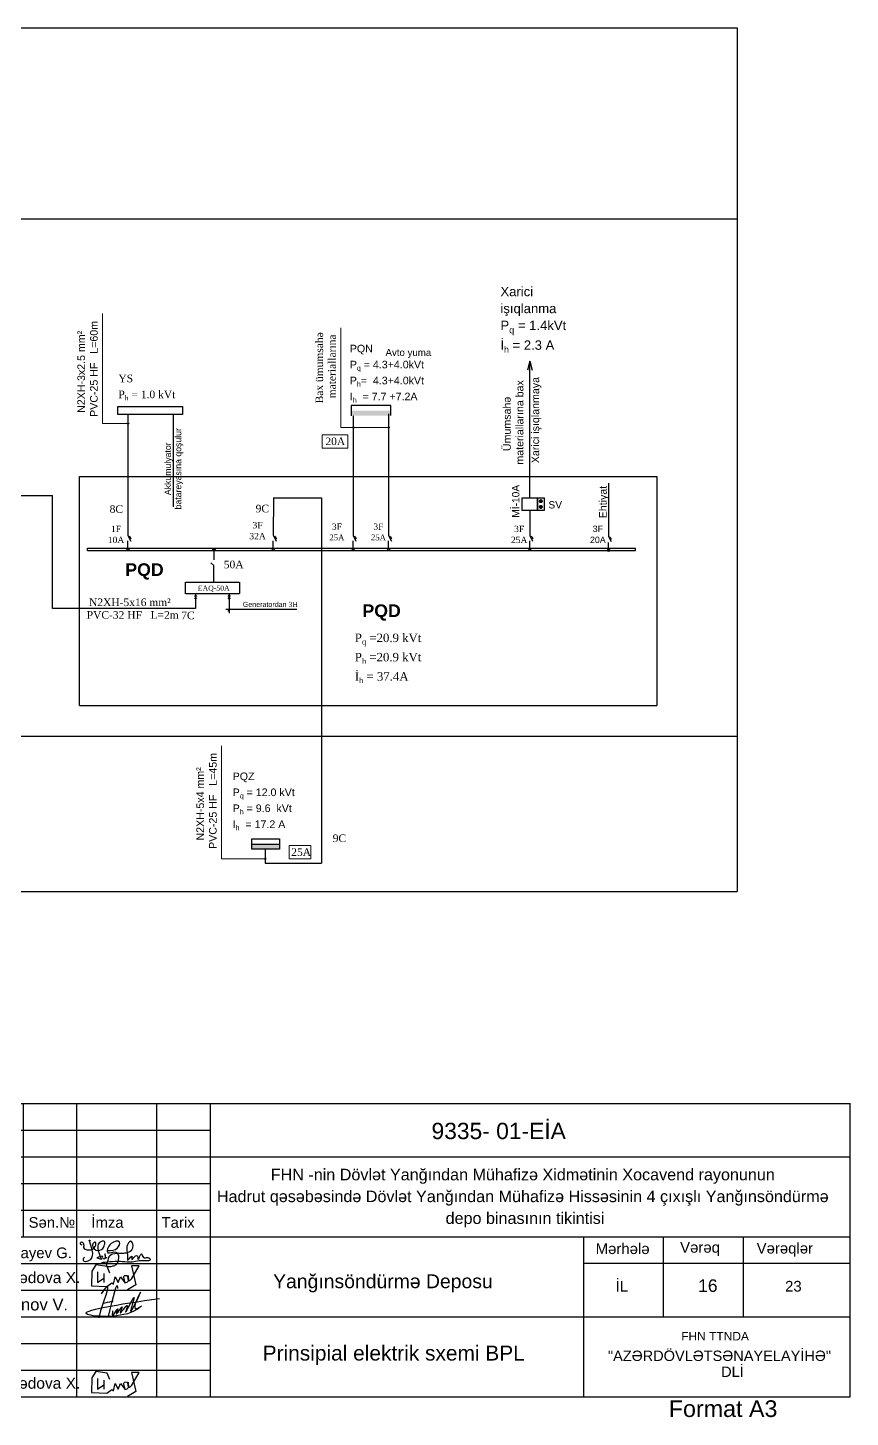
# Model space of a CAD drawing. Header units: millimetres. Extents: x 42452 to 2852333, y -419346 to 834876.
# Drawn here: x 2407492 to 2430485, y 199177 to 238032 of the extents above; entities that cross this region are included whole.
import ezdxf

# ---------------------------------------------------------------- set-up
doc = ezdxf.new("R2010")
doc.units = ezdxf.units.MM
for name, pattern in [('DASHED', [0.75, 0.5, -0.25]), ('DUZ', [0]), ('HIDDENX2', [0.75, 0.5, -0.25])]:
    doc.linetypes.add(name, pattern=pattern)
for name, color, linetype, lineweight in [('0_memar', 250, 'Continuous', 20), ('0_Ном._пера__1', 7, 'Continuous', 15), ('A-kanal menfez', 7, 'Continuous', 13), ('enliyarpaqli_Ном._пера__14_Ном._пера__1', 1, 'Continuous', 18), ('перегородка', 130, 'Continuous', 20), ('перегородка_Ном._пера__1', 7, 'Continuous', 15), ('Соединение', 5, 'Continuous', 30)]:
    doc.layers.add(name, color=color, linetype=linetype, lineweight=lineweight)
for name, color, linetype in [('Elektrik isiqlandirma_Lightening.ET-XET', 7, 'Continuous'), ('Kunc shtampi', 7, 'Continuous'), ('polygon', 5, 'Continuous'), ('ramka', 7, 'Continuous'), ('Text Blocks', 7, 'Continuous'), ('размер', 7, 'Continuous')]:
    doc.layers.add(name, color=color, linetype=linetype)
doc.styles.add('A3_Times_AzLat', font='a3ar(la).ttf')
doc.styles.add('Arial', font='arial.ttf', dxfattribs={"height": 200})
doc.styles.add('ARİAL', font='arial.ttf')
doc.styles.add('GENERATED_STYLE_3', font='ARIAALB2.TTF')
doc.styles.add('GENERATED_STYLE_4', font='arialbd0.ttf')
doc.styles.add('GENERATED_STYLE_6', font='')
doc.styles.add('my_own', font='arial.ttf')
doc.styles.get("Standard").update_dxf_attribs({"font": 'arial.ttf'})
doc.styles.add('style6', font='ARIALN.TTF', dxfattribs={"height": 320})
doc.styles.add('СГЕНЕРИР_СТИЛЬ_1', font='arial.ttf')
doc.styles.add('СГЕНЕРИР_СТИЛЬ_2', font='')
doc.styles.get('GENERATED_STYLE_6').set_extended_font_data('Technic', bold=True)
doc.styles.get('СГЕНЕРИР_СТИЛЬ_2').set_extended_font_data('Arial Unicode MS Кириллический')

# ---------------------------------------------------------------- blocks, each defined once
blk = doc.blocks.new('55')
at = {"color": 5, "lineweight": 30}
for points, knots in [([(6807568, -690913), (6807734, -690192), (6807904, -689458), (6807900, -689847), (6807900, -689854)], [0, 0, 0, 0, 1128.718966, 1148.710053, 1148.710053, 1148.710053, 1148.710053]), ([(6807301, -690054), (6807380, -689939), (6807723, -689440), (6807293, -690552), (6807199, -690927), (6807191, -690959)], [0, 0, 0, 0, 328.564954, 1432.648132, 1536.641492, 1536.641492, 1536.641492, 1536.641492]), ([(6807716, -690698), (6807705, -690775), (6807675, -691004), (6808017, -690413), (6807740, -691044), (6808200, -690308), (6807872, -691036), (6808390, -690235), (6808050, -691132), (6808747, -689639), (6808148, -691347), (6809105, -689320), (6808364, -690768), (6808709, -690576), (6808805, -690524)], [0, 0, 0, 0, 159.15263, 467.604708, 669.340869, 1011.806253, 1243.637014, 1628.4018, 1881.82877, 2512.198919, 3044.065726, 3849.863763, 4495.087992, 4740.981721, 4740.981721, 4740.981721, 4740.981721]), ([(6808805, -690524), (6808750, -690568), (6808216, -691003), (6805386, -690836), (6807954, -690456), (6809491, -690228)], [0, 0, 0, 0, 215.465341, 2087.683537, 4876.118481, 4876.118481, 4876.118481, 4876.118481]), ([(6807358, -690408), (6807470, -690386), (6807596, -690361), (6807720, -690330), (6807732, -690327)], [0, 0, 0, 0, 344.502291, 383.366548, 383.366548, 383.366548, 383.366548])]:
    blk.add_open_spline(points, degree=3, knots=knots, dxfattribs=at)
blk = doc.blocks.new('20')
at = {"color": 7, "lineweight": 25}
for p, q in [((15101137, -7396449), (15122448, -7396449)), ((15101137, -7396449), (15101137, -7402785)), ((15101137, -7402785), (15122448, -7402785))]:
    blk.add_line(p, q, dxfattribs=at)
at = {"layer": 'Kunc shtampi', "ltscale": 0.1}
blk.add_line((15122450, -7402785), (15122450, -7396438), dxfattribs=at)
at = {"layer": 'polygon', "color": 7, "linetype": 'DUZ', "lineweight": 25}
for p, q in [((15118416, -7401057), (15118416, -7399329)), ((15120144, -7401057), (15120144, -7399329)), ((15122448, -7399905), (15116691, -7399905))]:
    blk.add_line(p, q, dxfattribs=at)
at = {"layer": 'перегородка', "color": 5, "lineweight": 30}
for p, q in [((15106152, -7399933), (15106063, -7400069)), ((15106401, -7399969), (15106152, -7399933)), ((15106454, -7400110), (15106401, -7399969)), ((15107086, -7399953), (15106925, -7399953)), ((15106925, -7399953), (15107015, -7400368)), ((15106927, -7400230), (15107086, -7399953)), ((15106063, -7400069), (15106062, -7400388)), ((15106192, -7400084), (15106192, -7400313)), ((15106192, -7400084), (15106192, -7400313)), ((15106192, -7400313), (15106323, -7400219)), ((15106323, -7400119), (15106323, -7400313)), ((15106531, -7400351), (15106567, -7400195)), ((15106567, -7400195), (15106637, -7400317)), ((15106637, -7400317), (15106683, -7400192)), ((15106683, -7400192), (15106784, -7400326)), ((15106749, -7400198), (15106768, -7400171)), ((15106749, -7400198), (15106780, -7400321)), ((15106830, -7400168), (15106768, -7400171)), ((15106830, -7400168), (15106850, -7400225)), ((15106832, -7400311), (15106856, -7400282)), ((15106850, -7400225), (15106850, -7400162)), ((15106850, -7400162), (15106856, -7400282)), ((15106856, -7400282), (15106850, -7400225)), ((15106856, -7400282), (15106889, -7400275)), ((15106889, -7400275), (15106927, -7400230)), ((15106062, -7400388), (15106388, -7400401)), ((15106388, -7400401), (15106498, -7400325)), ((15106498, -7400325), (15106531, -7400351)), ((15106780, -7400321), (15106832, -7400311)), ((15107015, -7400368), (15106834, -7400474)), ((15106063, -7402373), (15106062, -7402692)), ((15106152, -7402237), (15106063, -7402373)), ((15106401, -7402273), (15106152, -7402237)), ((15106192, -7402388), (15106192, -7402617)), ((15106192, -7402388), (15106192, -7402617)), ((15106454, -7402414), (15106401, -7402273)), ((15107086, -7402257), (15106925, -7402257)), ((15106925, -7402257), (15107015, -7402672)), ((15106927, -7402534), (15107086, -7402257)), ((15106062, -7402692), (15106388, -7402705)), ((15106192, -7402617), (15106323, -7402523)), ((15106323, -7402423), (15106323, -7402617)), ((15106388, -7402705), (15106498, -7402629)), ((15106498, -7402629), (15106531, -7402655)), ((15106531, -7402655), (15106567, -7402499)), ((15106567, -7402499), (15106637, -7402621)), ((15106637, -7402621), (15106683, -7402496)), ((15106683, -7402496), (15106784, -7402630)), ((15106749, -7402502), (15106768, -7402475)), ((15106749, -7402502), (15106780, -7402625)), ((15106830, -7402472), (15106768, -7402475)), ((15106780, -7402625), (15106832, -7402615)), ((15106830, -7402472), (15106850, -7402529)), ((15106832, -7402615), (15106856, -7402586)), ((15107015, -7402672), (15106834, -7402778)), ((15106850, -7402529), (15106850, -7402466)), ((15106850, -7402466), (15106856, -7402586)), ((15106856, -7402586), (15106850, -7402529)), ((15106856, -7402586), (15106889, -7402579)), ((15106889, -7402579), (15106927, -7402534))]:
    blk.add_line(p, q, dxfattribs=at)
for points, knots in [([(15106007, -7399409), (15106073, -7399600), (15106152, -7399829), (15105880, -7399880), (15105882, -7399793), (15105905, -7399771), (15105910, -7399766)], [0, 0, 0, 0, 446.334972, 532.702513, 603.278674, 627.196902, 627.196902, 627.196902, 627.196902]), ([(15106007, -7399409), (15106006, -7399405), (15106005, -7399395), (15106027, -7399402), (15106031, -7399412), (15106033, -7399416)], [0, 0, 0, 0, 8.821018, 27.345406, 42.243095, 42.243095, 42.243095, 42.243095]), ([(15106401, -7399620), (15106483, -7399625), (15106613, -7399633), (15106712, -7399392), (15106440, -7399437), (15106343, -7399750), (15106675, -7399563), (15106648, -7399925), (15106507, -7399969), (15106352, -7399997), (15106417, -7399855), (15106438, -7399676), (15106619, -7399677), (15106758, -7399678)], [0, 0, 0, 0, 227.188385, 358.071473, 539.665587, 751.927894, 924.503113, 1199.403857, 1282.39891, 1403.270956, 1513.824778, 1614.597802, 1944.904586, 1944.904586, 1944.904586, 1944.904586]), ([(15105854, -7399506), (15105838, -7399500), (15105805, -7399487), (15105847, -7399413), (15105905, -7399491), (15105849, -7399623), (15106153, -7399643), (15106162, -7399419), (15106042, -7399495), (15106143, -7399660), (15106310, -7399603), (15106340, -7399510), (15106359, -7399413), (15106122, -7399448), (15106203, -7399646), (15106273, -7399814)], [0, 0, 0, 0, 42.223389, 90.051656, 154.549451, 226.6152, 476.644161, 571.28472, 627.013932, 778.672239, 938.454199, 1025.570794, 1091.558705, 1160.21584, 1544.16015, 1544.16015, 1544.16015, 1544.16015]), ([(15106295, -7399744), (15106292, -7399758), (15106286, -7399786), (15106327, -7399808), (15106381, -7399781), (15106332, -7399640), (15106351, -7399754), (15106372, -7399792), (15106387, -7399780), (15106385, -7399772), (15106385, -7399769)], [0, 0, 0, 0, 37.910096, 78.738154, 107.34926, 199.254906, 281.250122, 295.344415, 310.564895, 319.310936, 319.310936, 319.310936, 319.310936]), ([(15106758, -7399678), (15106785, -7399676), (15106877, -7399669), (15107004, -7399560), (15106917, -7399391), (15106772, -7399548), (15106848, -7399680), (15106834, -7399875), (15106956, -7399662), (15106900, -7399907), (15107061, -7399627), (15107057, -7399923), (15107138, -7399603), (15107168, -7399822), (15107267, -7399745), (15107351, -7399823), (15107309, -7399841), (15107293, -7399848)], [0, 0, 0, 0, 82.934409, 278.458212, 386.336719, 441.130098, 797.922894, 815.295031, 939.358029, 1010.425899, 1153.318323, 1248.777542, 1391.619055, 1482.772305, 1582.360738, 1652.010665, 1693.923868, 1693.923868, 1693.923868, 1693.923868]), ([(15107300, -7399848), (15107229, -7399844), (15107106, -7399838), (15106918, -7399890), (15106741, -7399864), (15106546, -7399860), (15106396, -7399873), (15106301, -7399888), (15106276, -7399892)], [0, 0, 0, 0, 211.533539, 367.015626, 577.795063, 738.782103, 953.656981, 1027.737747, 1027.737747, 1027.737747, 1027.737747])]:
    blk.add_open_spline(points, degree=3, knots=knots, dxfattribs=at)
for points in [[(15106295, -7399744), (15106256, -7399756), (15106217, -7399767), (15106178, -7399779)], [(15106178, -7399779), (15106209, -7399791), (15106241, -7399803), (15106273, -7399814)]]:
    blk.add_open_spline(points, degree=3, dxfattribs=at)
at = {"layer": 'размер', "color": 7, "lineweight": 25}
for p, q in [((15102289, -7399329), (15102289, -7396449)), ((15103441, -7402785), (15103441, -7396449)), ((15104592, -7399329), (15104592, -7396449)), ((15105744, -7402785), (15105744, -7396449)), ((15107472, -7402785), (15107472, -7396449)), ((15108624, -7396449), (15108624, -7402785)), ((15101137, -7397025), (15108624, -7397025)), ((15101137, -7397601), (15122448, -7397601)), ((15101137, -7398177), (15108624, -7398177)), ((15101137, -7398753), (15108624, -7398753)), ((15101137, -7399329), (15122448, -7399329)), ((15116688, -7399329), (15116688, -7402785)), ((15101137, -7399905), (15108624, -7399905)), ((15101137, -7400481), (15108624, -7400481)), ((15101137, -7401057), (15122448, -7401057)), ((15101137, -7401633), (15108624, -7401633)), ((15101156, -7402209), (15108624, -7402209))]:
    blk.add_line(p, q, dxfattribs=at)
at = {"color": 1, "lineweight": 25, "xscale": 0.5720132259566115, "yscale": 0.5720132259566115, "zscale": 0.5720132259566115}
blk.add_blockref('55', (11212411, -7005839), dxfattribs=at)
at = {"color": 7, "char_height": 258.17, "width": 5812.24, "attachment_point": 4, "style": 'Arial'}
for s, insert in [('{\\fArial|b0|i0|c238|p34;Bölmə müd.} {\\fArial|b0|i0|c238|p34; \\fArial|b0|i0|c204|p34;\\H0.92962x;Məmmədova\\fArial|b0|i0|c238|p34; X.}', (15101347, -7400201)), ('{\\fArial|b0|i0|c238|p34;Mühəndis.     Hüseynov V\\H0.92962x;.}', (15101347, -7400829))]:
    blk.add_mtext(s, dxfattribs=dict(at, insert=insert))
at = {"color": 7, "lineweight": 25, "attachment_point": 1}
for s, insert, char_height in [('{\\fArial|b0|i0|c238|p34;İ\\fArial|b0|i0|c0|p34;L}', (15117383, -7400280), 230.39), ('23', (15121043, -7400280), 230.4)]:
    blk.add_mtext(s, dxfattribs=dict(at, insert=insert, char_height=char_height))
at = {"insert": (15115876, -7403826), "char_height": 360, "width": 22250.72, "attachment_point": 7, "style": 'ARİAL'}
blk.add_mtext('{\\fArial|b0|i0|c238|p34;                   Format A3\\L\\P} ', dxfattribs=at)
at = {"layer": '0_memar', "color": 0, "linetype": 'Continuous', "insert": (15115376, -7398491), "char_height": 249.57, "width": 13538.5, "attachment_point": 5, "line_spacing_factor": 1.132501, "style": 'СГЕНЕРИР_СТИЛЬ_1'}
blk.add_mtext('{\\C7;FHN -nin Dövlət Yanğından Mühafizə Xidmətinin \\fArial|b0|i0|c238|p38;Xocavend\\fArial|b0|i0|c204|p38; \\fArial|b0|i0|c238|p38;rayonunun\\fArial|b0|i0|c204|p38; \\fArial|b0|i0|c238|p38;\\PHadrut qəsəbəsində \\fArial|b0|i0|c204|p38;Dövlət Yanğından Mühafizə Hissəsinin 4 \\fArial|b0|i0|c238|p38;çıxışlı Y\\fArial|b0|i0|c204|p38;anğınsöndürmə\\fArial|b0|i0|c238|p38;\\P \\fArial|b0|i0|c204|p38;depo\\fArial|b0|i0|c238|p38; binasının\\fArial|b0|i0|c204|p34; tikintisi}', dxfattribs=at)
at = {"layer": '0_memar', "color": 0, "linetype": 'Continuous', "insert": (15112355, -7400528), "char_height": 299.48, "attachment_point": 8, "style": 'СГЕНЕРИР_СТИЛЬ_1'}
blk.add_mtext('{Yanğınsöndürmə Deposu}', dxfattribs=at)
at = {"layer": '0_Ном._пера__1', "linetype": 'Continuous', "attachment_point": 1, "style": 'СГЕНЕРИР_СТИЛЬ_2'}
for s, insert, char_height in [('{Mərhələ}', (15116950, -7399469), 231), ('{Vərəq}', (15118775, -7399440), 231), ('{Vərəqlər}', (15120428, -7399458), 231), (' {\\fArial|b0|i0|c0|p34;     \\H0.88889x;                FHN TTNDA}', (15117167, -7401383), 207.94)]:
    blk.add_mtext(s, dxfattribs=dict(at, insert=insert, char_height=char_height))
at = {"layer": '0_Ном._пера__1', "linetype": 'Continuous', "insert": (15117216, -7401786), "char_height": 225, "width": 5999.56, "attachment_point": 1, "line_spacing_factor": 0.920624, "style": 'СГЕНЕРИР_СТИЛЬ_2'}
blk.add_mtext('{\\fArial|b0|i0|c0|p34;"AZƏRDÖVLƏTSƏNAYELAYİHƏ"\\P                            DLİ}', dxfattribs=at)
at = {"layer": 'ramka', "color": 7, "lineweight": 25, "ltscale": 0.4, "attachment_point": 1, "style": 'Arial'}
for s, insert, char_height, width in [('  {\\H1.0417x;L.B.M.            \\fArial|b0|i0|c204|p38;\\H0.95997x;\\C256;Feyzullayev \\fArial|b0|i0|c0|p38;G\\fArial|b0|i0|c204|p38;.}', (15101242, -7399549), 230.392, 6041.47), ('Notma. nəz.', (15101422, -7402344), 230.39, 2251.06), ('{\\H0.92962x;Məmmədova\\fArial|b0|i0|c238|p34; X.}', (15103470, -7402370), 258.17, 2820.28)]:
    blk.add_mtext(s, dxfattribs=dict(at, insert=insert, char_height=char_height, width=width))
at = {"layer": 'перегородка', "color": 7, "lineweight": 25, "char_height": 287.99, "attachment_point": 1, "style": 'Arial'}
for s, insert in [('\\H0.8x;Dəyiş\\H1.25x;.', (15101316, -7398869)), ('\\H0.8x;Sah.№', (15102456, -7398902)), ('\\H0.8x;Vərəq', (15103568, -7398902)), ('\\H0.8x;Sən.№', (15104700, -7398902)), ('\\H0.8x;İmza', (15106056, -7398902)), ('\\H0.8x;Tarix', (15107573, -7398902))]:
    blk.add_mtext(s, dxfattribs=dict(at, insert=insert))
at = {"layer": 'перегородка_Ном._пера__1', "linetype": 'Continuous', "insert": (15113268, -7396864), "char_height": 352.637, "attachment_point": 1, "style": 'СГЕНЕРИР_СТИЛЬ_2'}
blk.add_mtext('{\\fArial|b0|i0|c204|p38; 9\\fArial|b0|i0|c238|p38;335\\fArial|b0|i0|c204|p38;- 01-\\fArial|b0|i0|c238|p38;EİA}', dxfattribs=at)
blk = doc.blocks.new('Line_626', base_point=(155984571, 84630014))
at = {"linetype": 'Continuous'}
blk.add_line((155984571, 84630114), (155984571, 84630740), dxfattribs=at)
blk.add_circle((155984571, 84630014), 100, dxfattribs=at)
blk = doc.blocks.new('Line_608', base_point=(155987564, 84630014))
at = {"linetype": 'Continuous'}
blk.add_line((155987564, 84630114), (155987564, 84630740), dxfattribs=at)
blk.add_circle((155987564, 84630014), 100, dxfattribs=at)
blk = doc.blocks.new('GL__2')
at = {"linetype": 'Continuous', "lineweight": 18}
blk.add_hatch(color=4, dxfattribs=at).paths.add_polyline_path([(0, 145), (0, 0), (800, 0), (800, 145)])
at = {"linetype": 'Continuous'}
for p, q in [((0, 300), (0, 0)), ((800, 300), (0, 300)), ((0, 145), (0, 0)), ((800, 145), (0, 145)), ((0, 0), (800, 0)), ((0, 0), (800, 0)), ((800, 0), (800, 300)), ((800, 0), (800, 145))]:
    blk.add_line(p, q, dxfattribs=at)

msp = doc.modelspace()

# ---------------------------------------------------------------- hatches: boundary and pattern name
at = {"linetype": 'Continuous', "lineweight": 25}
msp.add_hatch(color=4, dxfattribs=at).paths.add_polyline_path([(2416531.39163, 227323.73889), (2416531.39163, 227184.85476), (2417644.15799, 227184.85476), (2417644.15799, 227323.73889)])
at = {"linetype": 'Continuous', "lineweight": 0}
msp.add_hatch(color=7, dxfattribs=at).paths.add_polyline_path([(2412726.44124, 223450.36112), (2412724.07685, 223462.24772), (2412717.34363, 223472.3247), (2412707.26665, 223479.05792), (2412695.38005, 223481.42231), (2412683.49344, 223479.05792), (2412673.41647, 223472.3247), (2412666.68325, 223462.24772), (2412664.31885, 223450.36112), (2412666.68325, 223438.47451), (2412673.41647, 223428.39754), (2412683.49344, 223421.66432), (2412695.38005, 223419.29993), (2412707.26665, 223421.66432), (2412717.34363, 223428.39754), (2412724.07685, 223438.47451)])
at = {"layer": 'A-kanal menfez', "lineweight": 25, "transparency": 33554630}
h = msp.add_hatch(dxfattribs=at)
h.set_pattern_fill('ANGLE', scale=0.820277)
h.set_pattern_definition([(0, (3298463.7166, 5173095.3027), (0, 5.729635559), [4.1670076795, -1.56262788]), (90, (3298463.7166, 5173095.3027), (-5.729635559, 4e-16), [4.1670076795, -1.56262788])])
edge = h.paths.add_edge_path()
edge.add_arc((2421838.57847, 224798.2916), 38.69167, 0, 360)
h = msp.add_hatch(dxfattribs=at)
h.set_pattern_fill('ANGLE', scale=0.820277)
h.set_pattern_definition([(0, (3298463.7166, 5172931.247), (0, 5.729635559), [4.1670076795, -1.56262788]), (90, (3298463.7166, 5172931.247), (-5.729635559, 4e-16), [4.1670076795, -1.56262788])])
edge = h.paths.add_edge_path()
edge.add_arc((2421838.57847, 224634.23618), 38.69167, 0, 360)

# ---------------------------------------------------------------- linework, layer by layer
at = {"color": 7, "lineweight": 25}
for p, q in [((2376346.52049, 238032.03462), (2427323.12732, 238030.31199)), ((2420865.98738, 238030.03761), (2420865.40617, 238030.61884)), ((2427323.12732, 238030.41347), (2427323.12732, 213880.90691)), ((2376346.52049, 232693.41445), (2427323.12732, 232691.7933)), ((2414357.69046, 224889.26393), (2415708.10798, 224888.33272)), ((2415708.10798, 224888.33272), (2415706.11932, 214668.53627)), ((2412160.1457, 222126.27921), (2412184.72561, 222167.55289)), ((2412160.1457, 222059.77086), (2412184.72561, 222101.04454)), ((2412185.21707, 222167.55289), (2412211.76404, 222126.27921)), ((2412185.21707, 222101.04454), (2412211.76404, 222059.77086)), ((2413094.29563, 222126.27921), (2413118.87554, 222167.55289)), ((2413094.29563, 222059.77086), (2413118.87554, 222101.04454)), ((2413119.367, 222167.55289), (2413145.91398, 222126.27921)), ((2413119.367, 222101.04454), (2413145.91398, 222059.77086)), ((2412184.72561, 221789.78632), (2408184.54183, 221789.78632)), ((2376346.52049, 218220.50665), (2427323.12732, 218218.8855)), ((2376346.52049, 213882.62954), (2427323.12732, 213881.00839))]:
    msp.add_line(p, q, dxfattribs=at)
at = {"color": 7, "linetype": 'Continuous', "lineweight": 18}
for p, q in [((2409582.36183, 226968.83026), (2409582.36183, 230040.75388)), ((2416239.8941, 226852.36182), (2416239.8941, 229636.91265)), ((2410293.50237, 226968.67691), (2409582.36183, 226968.83026)), ((2417579.70545, 226852.36182), (2416239.8941, 226852.36182))]:
    msp.add_line(p, q, dxfattribs=at)
at = {"color": 7, "linetype": 'Continuous'}
for p, q in [((2416531.39163, 227473.04588), (2416531.39163, 227184.85476)), ((2417644.15799, 227467.83445), (2416531.39163, 227473.04588)), ((2417644.15799, 227186.3846), (2417644.15799, 227467.83445)), ((2412695.42141, 223419.76538), (2412695.42141, 223153.04747)), ((2423729.33393, 223448.46926), (2423729.33393, 223642.65945))]:
    msp.add_line(p, q, dxfattribs=at)
at = {"color": 7, "linetype": 'Continuous', "lineweight": 25}
for p, q in [((2410293.55605, 227217.63515), (2410292.82655, 223834.69745)), ((2410293.55605, 227217.63515), (2410293.55605, 227096.84794)), ((2411559.95427, 227217.63515), (2411559.80124, 224639.65606)), ((2411560.39219, 227217.63515), (2411560.39219, 227096.84794)), ((2416591.33193, 227184.85476), (2416588.57201, 223834.69745)), ((2417579.70545, 227232.08074), (2417579.70545, 223834.69745)), ((2423730.90496, 225298.26181), (2423729.28735, 223805.42895)), ((2405899.27003, 224949.25338), (2408184.54183, 224949.25338)), ((2408184.54183, 221789.78632), (2408184.54183, 224949.25338)), ((2414357.69046, 224889.26393), (2414356.4663, 223833.27995)), ((2421527.81119, 224535.84534), (2421527.81119, 223834.69755)), ((2410292.82655, 223834.69745), (2410372.01456, 223676.30834)), ((2410344.78868, 223809.5482), (2410313.2768, 223793.79356)), ((2410344.78868, 223809.5482), (2410376.20898, 223746.70241)), ((2414358.67078, 223833.27995), (2414437.8588, 223674.89085)), ((2414410.63291, 223808.13071), (2414379.12103, 223792.37607)), ((2414410.63291, 223808.13071), (2414442.05321, 223745.28492)), ((2416588.57201, 223834.69745), (2416667.76003, 223676.30834)), ((2416640.53414, 223809.5482), (2416609.02227, 223793.79356)), ((2416640.53414, 223809.5482), (2416671.95444, 223746.70241)), ((2417579.29753, 223834.69745), (2417658.48554, 223676.30834)), ((2417631.25966, 223809.5482), (2417599.74778, 223793.79356)), ((2417631.25966, 223809.5482), (2417662.67996, 223746.70241)), ((2421527.81119, 223834.69755), (2421606.9992, 223676.30844)), ((2421579.77331, 223809.54831), (2421548.26144, 223793.79367)), ((2421579.77331, 223809.54831), (2421611.19362, 223746.70252)), ((2423731.49182, 223805.42895), (2423799.07688, 223670.24768)), ((2409165.20047, 223481.59776), (2424478.33392, 223481.59776)), ((2409165.20047, 223413.81532), (2409165.20047, 223481.59776)), ((2409165.20047, 223413.81532), (2424478.33392, 223413.81532)), ((2410376.20898, 223746.70241), (2410344.6971, 223730.94778)), ((2414442.05321, 223745.28492), (2414410.54134, 223729.53028)), ((2416671.95444, 223746.70241), (2416640.44257, 223730.94778)), ((2417662.67996, 223746.70241), (2417631.16808, 223730.94778)), ((2421611.19362, 223746.70252), (2421579.68174, 223730.94788)), ((2423775.84024, 223783.96468), (2423748.94562, 223770.51848)), ((2423802.65671, 223730.32732), (2423775.76209, 223716.88112)), ((2423775.84024, 223783.96468), (2423802.65671, 223730.32732)), ((2424478.33392, 223413.81532), (2424478.33392, 223481.59776)), ((2412606.69229, 223071.67324), (2412695.42141, 222995.6197)), ((2414127.97398, 215063.3047), (2414127.88921, 214668.52486))]:
    msp.add_line(p, q, dxfattribs=at)
at = {"color": 7, "linetype": 'DASHED', "lineweight": 25}
for p, q in [((2408931.81758, 225486.14107), (2408931.8167, 219078.28216)), ((2408931.81758, 225486.14107), (2425076.92575, 225486.13919)), ((2425076.92575, 225486.13955), (2425076.925, 219078.33)), ((2411897.55923, 222200.428), (2411897.55923, 222527.00707)), ((2411897.55923, 222527.00707), (2413413.4557, 222527.00707)), ((2413413.4557, 222527.00707), (2413413.4557, 222200.428)), ((2413413.4557, 222200.428), (2411897.55923, 222200.428)), ((2408931.8167, 219078.28216), (2425076.925, 219078.34136))]:
    msp.add_line(p, q, dxfattribs=at)
at = {"color": 7, "linetype": 'HIDDENX2', "lineweight": 25}
msp.add_line((2412695.42141, 222527.00707), (2412695.42141, 222995.6197), dxfattribs=at)
at = {"color": 7, "lineweight": 25, "ltscale": 20}
for p, q in [((2412184.72561, 222200.428), (2412184.72561, 221789.78632)), ((2413119.36622, 222200.428), (2413119.36622, 221661.64331)), ((2413097.5713, 221722.58113), (2413141.16113, 221805.82974))]:
    msp.add_line(p, q, dxfattribs=at)
at = {"color": 7, "lineweight": 25, "ltscale": 4}
msp.add_line((2415014.43709, 221764.20611), (2413029.92445, 221764.20516), dxfattribs=at)
at = {"color": 8, "linetype": 'Continuous', "lineweight": 18}
for p, q in [((2412909.38548, 214791.85291), (2412909.38548, 217954.83432)), ((2414109.20365, 214791.85291), (2412909.38548, 214791.85291))]:
    msp.add_line(p, q, dxfattribs=at)
at = {"color": 1, "lineweight": 18, "flags": 128}
for points in [[(2415721.80009, 226649.76245), (2416438.42334, 226649.76245), (2416438.42334, 226276.55193), (2415721.80009, 226276.55193)], [(2414802.66426, 215162.65931), (2415409.71152, 215162.65931), (2415409.71152, 214789.4488), (2414802.66426, 214789.4488)]]:
    msp.add_lwpolyline(points, close=True, dxfattribs=at)
at = {"color": 7, "lineweight": 25}
for points in [[(2421316.80281, 224883.05751), (2421742.05479, 224883.05751), (2421742.05479, 224535.84534), (2421316.80281, 224535.84534)], [(2421742.05479, 224883.05751), (2421932.01064, 224883.05751), (2421932.01064, 224535.84534), (2421742.05479, 224535.84534)]]:
    msp.add_lwpolyline(points, close=True, dxfattribs=at)
at = {"color": 7, "linetype": 'Continuous'}
for centre, radius in [((2410293.50237, 226968.67691), 19.22044), ((2416593.02438, 226852.36182), 19.22044), ((2417581.3979, 226852.36182), 19.22044), ((2412695.38005, 223450.36112), 31.06119), ((2423729.33393, 223417.40807), 31.06119)]:
    msp.add_circle(centre, radius, dxfattribs=at)
at = {"linetype": 'Continuous'}
msp.add_circle((2414128.42409, 214791.85291), 19.22044, dxfattribs=at)
at = {"layer": 'Elektrik isiqlandirma_Lightening.ET-XET', "color": 7, "linetype": 'Continuous', "lineweight": 25}
for centre in [(2421838.57847, 224798.2916), (2421838.57847, 224634.23618)]:
    msp.add_circle(centre, 38.69167, dxfattribs=at)
at = {"layer": 'enliyarpaqli_Ном._пера__14_Ном._пера__1', "color": 7, "lineweight": 25}
msp.add_lwpolyline([(2410009.56987, 227441.45958), (2411818.87043, 227441.45958), (2411818.87043, 227217.63515), (2410009.56987, 227217.63515)], close=True, dxfattribs=at)
at = {"layer": 'размер', "color": 7, "lineweight": 25}
for p, q in [((2421529.53085, 224883.05751), (2421528.65192, 228711.4014)), ((2414127.88921, 214668.52486), (2415706.11924, 214668.18599))]:
    msp.add_line(p, q, dxfattribs=at)
at = {"layer": 'Соединение', "color": 7, "lineweight": 25}
for q in [(2421460.87166, 228458.93321), (2421595.95637, 228458.80596)]:
    msp.add_line((2421528.65192, 228711.4014), q, dxfattribs=at)

# ---------------------------------------------------------------- block references
at = {"color": 7, "linetype": 'Continuous', "lineweight": 25}
for name, p, xscale, yscale, zscale in [('Line_608', (2410292.82655, 223458.78881), 0.3106119252334505, 0.3106119252334505, 0.3106119252334505), ('Line_626', (2414356.14242, 223458.78881), 0.3106119252334505, 0.3106119252334505, 0.3106119252334505), ('Line_608', (2416588.57201, 223458.78881), 0.3106119252334505, 0.3106119252334505, 0.3106119252334505), ('Line_608', (2417579.29753, 223458.78881), 0.3106119252334505, 0.3106119252334505, 0.3106119252334505), ('Line_608', (2421527.81119, 223458.78891), 0.3106119252334505, 0.3106119252334505, 0.3106119252334505), ('GL__2', (2414527.53579, 215063.3047), -0.9606382653438001, 0.9606382653438001, 960.6382653437996)]:
    msp.add_blockref(name, p, dxfattribs=dict(at, xscale=xscale, yscale=yscale, zscale=zscale))
at = {"xscale": 1.294169800868891, "yscale": 1.294169800868891, "zscale": 1.294169800868891}
msp.add_blockref('20', (-17140532.39623, 9780208.61269), dxfattribs=at)

# ---------------------------------------------------------------- texts
at = {"color": 7, "insert": (2416089.79567, 226465.64314), "char_height": 212.6680982, "width": 500.4676802, "attachment_point": 5, "style": 'GENERATED_STYLE_3'}
msp.add_mtext('\\A1;{\\fTimes New Roman|b0|i0|c0|p18;20A}', dxfattribs=at)
at = {"color": 7, "linetype": 'Continuous', "lineweight": 25, "char_height": 212.6680982, "attachment_point": 4, "style": 'GENERATED_STYLE_3'}
for s, insert in [('\\A1;{\\fTimes New Roman|b0|i0|c0|p18;8C}', (2409780.38381, 224572.54815)), ('\\A1;{\\fTimes New Roman|b0|i0|c0|p18;9C}', (2413862.25078, 224586.23445)), ('\\A1;{\\fTimes New Roman|b0|i0|c0|p18;7C}', (2411781.45952, 221597.39759)), ('\\A1;{\\fTimes New Roman|b0|i0|c0|p18;9C}', (2416017.08401, 215365.65983))]:
    msp.add_mtext(s, dxfattribs=dict(at, insert=insert))
at = {"color": 7, "linetype": 'Continuous', "lineweight": 25, "attachment_point": 5, "line_spacing_factor": 1.039944, "style": 'GENERATED_STYLE_3'}
for s, insert, char_height, width in [('\\A1;{\\fTimes New Roman|b0|i0|c0|p18;3F \\P32\\fTimes New Roman|b0|i0|c204|p18;А}', (2413916.08742, 223969.76607), 177.2234151, 3584.3525203), ('\\A1;{\\fTimes New Roman|b0|i0|c0|p18;1F \\P1\\fTimes New Roman|b0|i0|c238|p18;0\\fTimes New Roman|b0|i0|c204|p18;А}', (2409959.393, 223862.9688), 177.2234151, 334.9242312), ('\\A1;{\\fTimes New Roman|b0|i0|c0|p18;3F\\H0.90771x; \\P\\fTimes New Roman|b0|i0|c238|p18;2\\fTimes New Roman|b0|i0|c0|p18;5\\fTimes New Roman|b0|i0|c204|p18;А}', (2416133.60662, 223935.32188), 177.22341514, 1482.2593355), ('\\A1;{\\fTimes New Roman|b0|i0|c0|p18;3F\\H0.90771x; \\P\\fTimes New Roman|b0|i0|c238|p18;2\\fTimes New Roman|b0|i0|c0|p18;5\\fTimes New Roman|b0|i0|c204|p18;А}', (2417295.23006, 223933.93625), 177.22341514, 1482.2593355), ('\\A1;{\\fTimes New Roman|b0|i0|c0|p18;3F \\P25\\fTimes New Roman|b0|i0|c204|p18;А}', (2421229.70172, 223862.9689), 177.2234151, 334.9242312), ('\\A1;{\\fArial|b0|i0|c0|p34;3F \\P20\\fArial|b0|i0|c204|p34;А}', (2423430.20412, 223865.13544), 177.2234151, 334.9242312)]:
    msp.add_mtext(s, dxfattribs=dict(at, insert=insert, char_height=char_height, width=width))
at = {"color": 7, "lineweight": 25, "insert": (2412246.11007, 222434.82323), "char_height": 141.74144544, "width": 639.6303731, "attachment_point": 1, "style": 'A3_Times_AzLat'}
msp.add_mtext('{\\fTimes New Roman|b0|i0|c238|p18;EAQ-\\fTimes New Roman|b0|i0|c0|p18;50\\fTimes New Roman|b0|i0|c238|p18;A}', dxfattribs=at)
at = {"color": 7, "linetype": 'ByBlock', "lineweight": 25, "insert": (2413119.36622, 221978.08074), "char_height": 78.71295317, "attachment_point": 1, "style": 'style6'}
msp.add_mtext('{\\fArial|b0|i0|c0|p34;\\H1.8007x;       Generatordan\\fTimes New Roman|b0|i0|c238|p18; \\fTimes New Roman|b0|i0|c204|p18;3\\fTimes New Roman|b0|i0|c238|p18;H\\fTimes New Roman|b0|i0|c204|p18;   }', dxfattribs=at)
at = {"insert": (2415133.71568, 214978.54001), "char_height": 212.6680982, "width": 598.6483049, "attachment_point": 5, "style": 'GENERATED_STYLE_3'}
msp.add_mtext('\\A1;{\\fTimes New Roman|b0|i0|c0|p18;25A}', dxfattribs=at)
at = {"color": 7, "lineweight": 25, "attachment_point": 4, "style": 'Arial'}
for s, insert, char_height in [('\\pxqc;16', (2426233.37644, 202855.28449), 350), ('Prinsipial elektrik sxemi BPL', (2414059.26717, 200908.41296), 417.6538407)]:
    msp.add_mtext(s, dxfattribs=dict(at, insert=insert, char_height=char_height))
at = {"layer": 'Elektrik isiqlandirma_Lightening.ET-XET', "color": 7, "linetype": 'Continuous', "lineweight": 25, "attachment_point": 4}
for s, insert, char_height, width, line_spacing_factor, style in [('\\A1;{\\fArial|b0|i0|c238|p34;Xarici \\Pişıqlanma\\P}P{\\H0.7x;\\S^ q;\\H1.4286x; = 1\\fArial|b0|i0|c238|p34;.4kVt\\fArial|b0|i0|c204|p34;\\H0.99998x;\\Pİ\\H0.66x;\\S ^ h;\\H1.5152x; = 2\\fArial|b0|i0|c238|p34;.3 \\fArial|b0|i0|c204|p34;A}', (2420706.28472, 229869.11472), 261.9053308, 3607.2327665, 1.084298, 'Arial'), ('\\A1;{\\fArial|b0|i0|c0|p34;PQN\\P\\C256;P\\H0.66x;\\S ^ q;\\H1.5152x; = 4.3+4.0kVt\\P\\H0.99997x;P\\H0.66x;\\S ^ h;\\H1.5152x;=  4.3+4.0kVt\\PI\\H0.66x;\\S ^ h;\\H1.5152x;  = 7.7 +7.2A}', (2416495.25057, 228360.50564), 212.6680982, 2929.0863603, 1.084298, 'GENERATED_STYLE_3'), ('\\A1;{\\fTimes New Roman|b0|i0|c238|p18;YS\\P\\fTimes New Roman|b0|i0|c0|p18;P\\H0.66002x;\\S ^ h;\\H1.5151x; = \\fTimes New Roman|b0|i0|c238|p18;1.0\\fTimes New Roman|b0|i0|c0|p18; kVt}', (2410025.10302, 227972.04018), 212.66809817, 2929.0863603, 1.084298, 'GENERATED_STYLE_3'), ('\\A1;{\\fTimes New Roman|b0|i0|c204|p18;\\C256;P\\H0.66x;\\S ^ q;\\H1.5152x; =\\fTimes New Roman|b0|i0|c0|p18;20.9 \\fTimes New Roman|b0|i0|c204|p18;kVt\\fTimes New Roman|b0|i0|c238|p18;\\H0.99997x;\\C7;\\P\\fTimes New Roman|b0|i0|c0|p18;P\\H0.66x;\\S ^ h;\\H1.5152x; =20.9\\fTimes New Roman|b0|i0|c238|p18; \\fTimes New Roman|b0|i0|c0|p18;kVt\\Pİ\\H0.66x;\\S ^ h;\\H1.5152x; = 37.4A}', (2416635.26585, 220433.00536), 236.76870107, 2556.4307173, 1.192003, 'GENERATED_STYLE_3'), ('\\A1;{\\fArial|b0|i0|c238|p34;PQZ\\P\\fArial|b0|i0|c0|p34;\\C256;P\\H0.66x;\\S ^ q;\\H1.5152x; =\\fArial|b0|i0|c238|p34; \\fArial|b0|i0|c0|p34;12.0\\fArial|b0|i0|c238|p34; \\fArial|b0|i0|c0|p34;kVt\\P\\H0.99997x;P\\H0.66x;\\S ^ h;\\H1.5152x; = \\H0.99997x;9.6\\fArial|b0|i0|c238|p34; \\fArial|b0|i0|c0|p34; kVt\\PI\\H0.66x;\\S ^ h;\\H1.5152x;  = 17.2\\fArial|b0|i0|c238|p34; \\fArial|b0|i0|c0|p34;A}', (2413220.55976, 216398.84623), 212.66809817, 2929.0863603, 1.084298, 'GENERATED_STYLE_3')]:
    msp.add_mtext(s, dxfattribs=dict(at, insert=insert, char_height=char_height, width=width, line_spacing_factor=line_spacing_factor, style=style))
at = {"layer": 'Elektrik isiqlandirma_Lightening.ET-XET', "color": 7, "linetype": 'Continuous', "width": 6570.0475651, "attachment_point": 2, "rotation": 90, "style": 'GENERATED_STYLE_3'}
for s, insert, char_height in [('{\\fArial|b0|i0|c0|p34; \\C256;N2XH\\C0;-3\\fArial|b0|i0|c204|p34;х\\fArial|b0|i0|c0|p34;2.5\\C7; mm²  \\P   PVC-25 \\C0;H\\C7;F   L=60m}', (2408878.80947, 228369.24255), 212.6673117), ('{\\fTimes New Roman|b0|i0|c238|p18;\\C7;Bax ümumsahə\\P materiallarına}', (2415536.34174, 228522.68932), 212.6673117), ('{\\fArial|b0|i0|c0|p34;Akkumulyator \\Pbatareyas\\fArial|b0|i0|c238|p34;ı\\fArial|b0|i0|c0|p34;na qo\\fArial|b0|i0|c238|p34;ş\\fArial|b0|i0|c0|p34;ulur}', (2411318.48968, 225700.22863), 174.36120289)]:
    msp.add_mtext(s, dxfattribs=dict(at, insert=insert, char_height=char_height))
at = {"layer": 'Elektrik isiqlandirma_Lightening.ET-XET', "linetype": 'Continuous', "lineweight": 25, "insert": (2417493.83713, 228923.94037), "char_height": 193.6138695, "width": 2666.6516942, "attachment_point": 4, "line_spacing_factor": 1.084298, "style": 'my_own'}
msp.add_mtext('{\\fArial|b0|i0|c238|p34;\\C0;Avto yuma}', dxfattribs=at)
at = {"layer": 'Elektrik isiqlandirma_Lightening.ET-XET', "linetype": 'Continuous', "attachment_point": 2, "rotation": 90}
for s, insert, char_height, width, style in [('{\\H0.82873x;\\C7;Ümumsah\\fArial|b0|i0|c238|p34;ə\\P\\fArial|b0|i0|c204|p34; materiallar\\fArial|b0|i0|c238|p34;ı\\fArial|b0|i0|c204|p34;na bax\\H1.2067x;\\P }', (2420782.00136, 226955.2095), 256.6190847, 5023.2955693, 'Arial'), ('{\\fArial|b0|i0|c0|p34;\\C7; \\C256;N2XH\\C0;-5\\fArial|b0|i0|c204|p34;х\\fArial|b0|i0|c0|p34;4\\C7; mm²  \\P   PVC-25 \\C0;H\\C7;F   L=45m}', (2412205.83312, 216287.50268), 212.6673117, 6570.0475651, 'GENERATED_STYLE_3')]:
    msp.add_mtext(s, dxfattribs=dict(at, insert=insert, char_height=char_height, width=width, style=style))
at = {"layer": 'Elektrik isiqlandirma_Lightening.ET-XET', "color": 7, "linetype": 'Continuous', "lineweight": 25, "char_height": 212.6682199, "attachment_point": 5, "rotation": 90}
for s, insert, width, style in [('\\A1;{\\fArial|b0|i0|c238|p34;Xarici işıqlanmaya}', (2421715.24324, 227061.0522), 4604.7971167, 'Arial'), ('\\A1;{\\fArial|b0|i0|c0|p34;Ehtiyat}', (2423605.11056, 224769.13407), 6132.4800734, 'GENERATED_STYLE_4')]:
    msp.add_mtext(s, dxfattribs=dict(at, insert=insert, width=width, style=style))
at = {"layer": 'Elektrik isiqlandirma_Lightening.ET-XET', "insert": (2421134.79679, 224331.65793), "char_height": 204.2424539, "attachment_point": 4, "rotation": 90, "line_spacing_factor": 0.9227, "style": 'Arial'}
msp.add_mtext('\\A1;Mİ-{\\fArial|b0|i0|c238|p34;10}A', dxfattribs=at)
at = {"layer": 'Elektrik isiqlandirma_Lightening.ET-XET', "insert": (2422048.31003, 224691.03776), "char_height": 204.242454, "attachment_point": 4, "line_spacing_factor": 0.9227, "style": 'Arial'}
msp.add_mtext('\\A1;SV', dxfattribs=at)
at = {"layer": 'Elektrik isiqlandirma_Lightening.ET-XET', "color": 7, "linetype": 'Continuous', "lineweight": 25, "char_height": 354.4468303, "width": 6132.4800734, "attachment_point": 5, "style": 'GENERATED_STYLE_4'}
for insert in [(2410754.48171, 222828.63445), (2417383.65036, 221679.55097)]:
    msp.add_mtext('\\A1;{\\fArial|b1|i0|c0|p34;P\\fArial|b1|i0|c238|p34;QD}', dxfattribs=dict(at, insert=insert))
at = {"layer": 'Elektrik isiqlandirma_Lightening.ET-XET', "linetype": 'Continuous', "insert": (2410305.08286, 222073.2162), "char_height": 212.66731173, "width": 6570.0475651, "attachment_point": 2, "style": 'GENERATED_STYLE_3'}
msp.add_mtext('{\\fTimes New Roman|b0|i0|c238|p18;\\C7; \\fTimes New Roman|b0|i0|c0|p18;\\C256;N2XH\\fTimes New Roman|b0|i0|c204|p18;\\C0;-\\fTimes New Roman|b0|i0|c0|p18;5x16\\fTimes New Roman|b0|i0|c238|p18;\\C7; mm²\\fTimes New Roman|b0|i0|c0|p18; \\fTimes New Roman|b0|i0|c238|p18; \\fTimes New Roman|b0|i0|c0|p18;\\P\\fTimes New Roman|b0|i0|c238|p18;   PVC-\\fTimes New Roman|b0|i0|c0|p18;32\\fTimes New Roman|b0|i0|c238|p18; \\fTimes New Roman|b0|i0|c204|p18;\\C0;H\\fTimes New Roman|b0|i0|c238|p18;\\C7;F   L=2m}', dxfattribs=at)
at = {"layer": 'Text Blocks', "color": 7, "linetype": 'Continuous', "lineweight": 25, "insert": (2413249.0026, 223022.61253), "char_height": 212.6680982, "width": 881.1833716, "attachment_point": 5, "style": 'GENERATED_STYLE_6'}
msp.add_mtext('\\A1;{\\fTimes New Roman|b0|i0|c0|p18;50\\fTimes New Roman|b0|i0|c204|p18;А}', dxfattribs=at)

doc.saveas('drawing.dxf')
